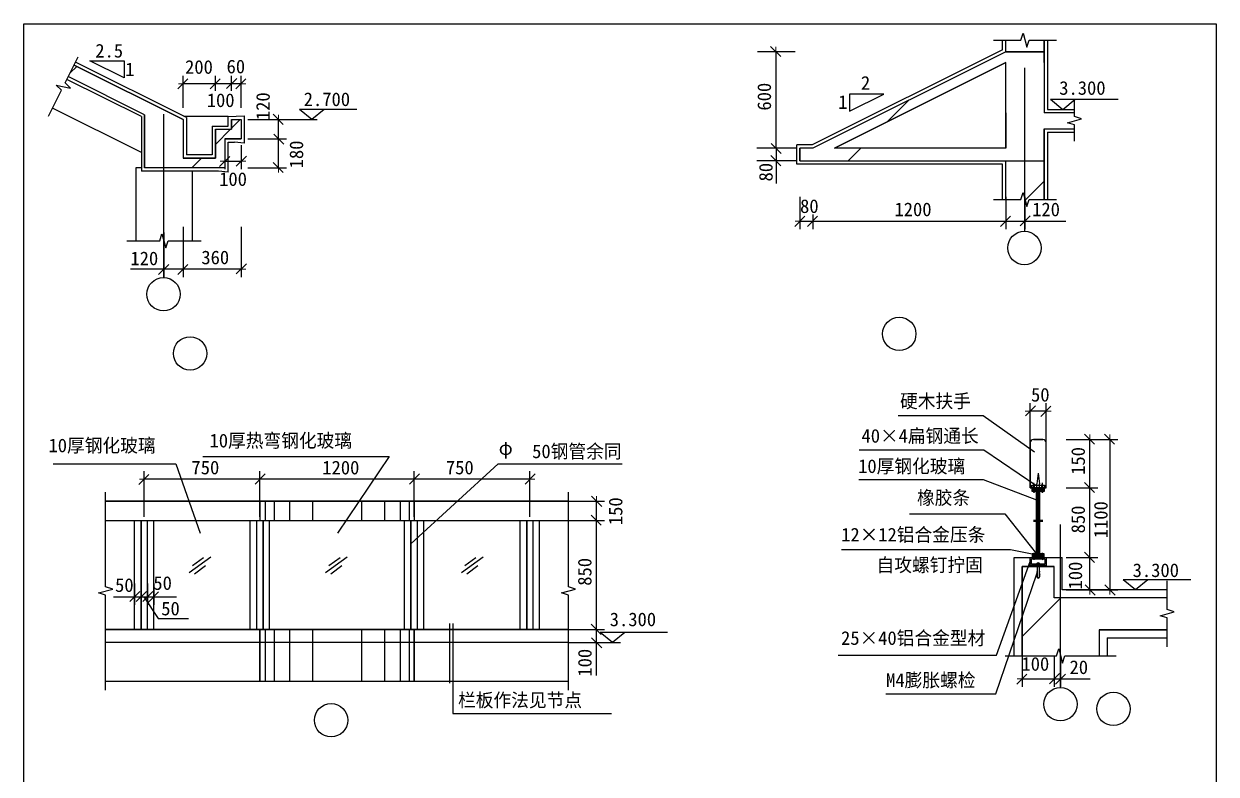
# Model space of a CAD drawing. Header units: metres. Extents: x 42631 to 79728, y 40814 to 92749.
# Drawn here: x 42631 to 79728, y 69404 to 92749 of the extents above; entities that cross this region are included whole.
import ezdxf

# ---------------------------------------------------------------- set-up
doc = ezdxf.new("R2010")
doc.units = ezdxf.units.M
for name, color, linetype in [('AXIS', 3, 'Continuous'), ('OTHER', 7, 'Continuous'), ('PUB_DIM', 3, 'Continuous'), ('Q', 4, 'Continuous')]:
    doc.layers.add(name, color=color, linetype=linetype)
pattern_1 = [(45, (0, 0), (-3367.6, 3367.6), [])]

# ---------------------------------------------------------------- blocks, each defined once
blk = doc.blocks.new('_DIMX')
at = {"lineweight": 15}
blk.add_line((-150, 0), (150, 0), dxfattribs=at)
blk.add_lwpolyline([(165.59, 164.67), (-148.14, -149.35)])

msp = doc.modelspace()

# ---------------------------------------------------------------- hatches: boundary and pattern name
h = msp.add_hatch()
h.set_pattern_fill('ANSI31', scale=3000)
h.paths.add_polyline_path([(73179.87, 89982.7), (74379.87, 89982.7), (74379.87, 91547.29), (73179.87, 91547.29)])
h.paths.add_polyline_path([(74379.87, 91547.29), (74379.87, 91882.7), (73179.87, 91882.7), (67179.87, 88882.7), (66779.87, 88882.7), (66779.87, 88482.7), (73179.87, 88482.7), (73779.87, 88482.7), (73779.87, 89982.7), (73179.87, 89982.7), (73179.87, 88882.7), (67850.69, 88882.7), (73179.87, 91547.29)])
h.paths.add_polyline_path([(74379.87, 91882.7), (74379.87, 92239.69), (73909.87, 92239.69), (73839.87, 92019.69), (73719.87, 92459.69), (73649.87, 92239.69), (73179.87, 92239.69), (73179.87, 91882.7)])
h.paths.add_polyline_path([(73779.87, 88482.7), (74379.87, 88482.7), (74379.87, 89482.7), (75322.85, 89482.7), (75322.85, 89602.7), (75102.85, 89672.7), (75542.85, 89792.7), (75322.85, 89862.7), (75322.85, 89982.7), (73779.87, 89982.7)])
h.paths.add_polyline_path([(73779.87, 87284.5), (73839.87, 87064.5), (73909.87, 87284.5), (74379.87, 87284.5), (74379.87, 88482.7), (73779.87, 88482.7)])
h.paths.add_polyline_path([(73179.87, 87284.5), (73649.87, 87284.5), (73719.87, 87504.5), (73779.87, 87284.5), (73779.87, 88482.7), (73179.87, 88482.7)])
h = msp.add_hatch()
h.set_pattern_fill('AN33C', scale=1500)
h.set_pattern_definition(pattern_1)
h.paths.add_polyline_path([(74379.87, 91547.29), (74379.87, 91882.7), (73179.87, 91882.7), (67179.87, 88882.7), (66779.87, 88882.7), (66779.87, 88482.7), (73179.87, 88482.7), (73779.87, 88482.7), (73779.87, 89982.7), (73179.87, 89982.7), (73179.87, 88882.7), (67850.69, 88882.7), (73179.87, 91547.29)])
h.paths.add_polyline_path([(73779.87, 88482.7), (74379.87, 88482.7), (74379.87, 89482.7), (75322.85, 89482.7), (75322.85, 89602.7), (75102.85, 89672.7), (75542.85, 89792.7), (75322.85, 89862.7), (75322.85, 89982.7), (73779.87, 89982.7)])
h = msp.add_hatch()
h.set_pattern_fill('AN33C', scale=1500)
h.set_pattern_definition(pattern_1)
h.paths.add_polyline_path([(46388.66, 89922.92), (46388.66, 88270.13), (46988.66, 88270.13), (46988.66, 90070.13), (44192.87, 91468.03), (44013.99, 91110.26)])
h.paths.add_polyline_path([(47588.66, 88570.13), (47588.66, 89770.13), (46988.66, 90070.13), (46988.66, 88270.13), (48888.66, 88270.13), (48888.66, 89170.13), (49388.66, 89170.13), (49388.66, 89770.13), (49088.66, 89770.13), (49088.66, 89470.13), (48588.66, 89470.13), (48588.66, 88570.13)])
h = msp.add_hatch()
h.set_pattern_fill('ANSI31', scale=3000)
h.paths.add_polyline_path([(46388.66, 89922.92), (46388.66, 88270.13), (46988.66, 88270.13), (46988.66, 90070.13), (44192.87, 91468.03), (44013.99, 91110.26)])
h.paths.add_polyline_path([(46988.66, 88270.13), (48888.66, 88270.13), (48888.66, 89170.13), (49388.66, 89170.13), (49388.66, 89770.13), (49088.66, 89770.13), (49088.66, 89470.13), (48588.66, 89470.13), (48588.66, 88570.13), (47588.66, 88570.13), (47588.66, 89770.13), (46988.66, 90070.13)])
h = msp.add_hatch()
h.set_pattern_fill('AN33C', scale=1500)
h.set_pattern_definition(pattern_1)
h.paths.add_polyline_path([(74379.87, 91547.29), (73179.87, 91547.29), (73179.87, 89982.7), (74379.87, 89982.7)])
h = msp.add_hatch()
h.set_pattern_fill('ANSI31', scale=3000)
h.paths.add_polyline_path([(73690.34, 73080.82), (74760.34, 73080.82), (74830.34, 73300.82), (74950.34, 72860.82), (75020.34, 73080.82), (76090.34, 73080.82), (76090.34, 73892.58), (78202.98, 73892.58), (78202.98, 74262.58), (77982.98, 74332.58), (78422.98, 74452.58), (78202.98, 74522.58), (78202.98, 74892.58), (74690.34, 74892.58), (74690.34, 75867.58), (73690.34, 75867.58)])
h = msp.add_hatch()
h.set_pattern_fill('AN33C', scale=1500)
h.set_pattern_definition(pattern_1)
h.paths.add_polyline_path([(74690.34, 74892.58), (74690.34, 75867.58), (73690.34, 75867.58), (73690.34, 73080.82), (74760.34, 73080.82), (74830.34, 73300.82), (74950.34, 72860.82), (75020.34, 73080.82), (76090.34, 73080.82), (76090.34, 73892.58), (78202.98, 73892.58), (78202.98, 74262.58), (77982.98, 74332.58), (78422.98, 74452.58), (78202.98, 74522.58), (78202.98, 74892.58)])

# ---------------------------------------------------------------- linework, layer by layer
for p, q in [((73079.87, 91944.5), (73079.87, 92239.69)), ((73179.87, 91882.7), (73179.87, 92239.69)), ((73179.87, 91882.7), (73179.87, 92239.69)), ((74379.87, 92239.69), (74379.87, 89982.7)), ((74379.87, 91882.7), (74379.87, 92239.69)), ((74479.87, 92239.69), (74479.87, 90082.7)), ((73079.87, 91944.5), (67156.27, 88982.7)), ((73179.87, 91882.7), (67179.87, 88882.7)), ((73179.87, 91882.7), (67179.87, 88882.7)), ((73179.87, 91882.7), (74379.87, 91882.7)), ((74379.87, 91882.7), (73179.87, 91882.7)), ((74379.87, 91547.29), (74379.87, 91882.7)), ((47588.66, 89770.13), (44192.87, 91468.03)), ((44192.87, 91468.03), (47588.66, 89770.13)), ((47688.66, 89831.94), (44237.59, 91557.47)), ((45756.48, 91063.97), (44683.21, 91600.6)), ((44683.21, 91600.6), (45756.48, 91600.6)), ((45756.48, 91600.6), (45756.48, 91063.97)), ((73179.87, 91547.29), (67850.69, 88882.7)), ((67850.69, 88882.7), (73179.87, 91547.29)), ((73179.87, 88882.7), (73179.87, 91547.29)), ((73179.87, 89982.7), (73179.87, 91547.29)), ((74379.87, 91547.29), (74379.87, 89982.7)), ((46288.66, 89861.12), (43969.26, 91020.81)), ((46388.66, 89922.92), (44013.99, 91110.26)), ((46388.66, 89922.92), (44013.99, 91110.26)), ((68316.37, 90564.15), (68316.37, 90027.52)), ((68316.37, 90027.52), (69389.63, 90564.15)), ((69389.63, 90564.15), (68316.37, 90564.15)), ((46288.66, 88743.08), (43522.05, 90126.39)), ((46288.66, 89861.12), (46288.66, 88170.13)), ((46388.66, 89922.92), (46388.66, 88270.13)), ((46388.66, 88270.13), (46388.66, 89922.92)), ((48988.66, 89870.13), (47612.27, 89870.13)), ((47688.66, 89831.94), (47688.66, 88670.13)), ((48988.66, 89870.13), (49488.66, 89891.32)), ((48988.66, 89570.13), (48988.66, 89870.13)), ((49488.66, 89891.32), (49488.66, 89036.44)), ((73179.87, 89982.7), (73179.87, 88882.7)), ((75322.85, 89982.7), (74379.87, 89982.7)), ((75322.85, 89982.7), (74379.87, 89982.7)), ((74479.87, 90082.7), (75322.85, 90082.7)), ((47588.66, 89770.13), (47588.66, 88570.13)), ((47588.66, 89770.13), (47588.66, 88570.13)), ((48488.66, 89570.13), (48988.66, 89570.13)), ((48488.66, 89570.13), (48488.66, 88670.13)), ((48588.66, 89470.13), (49088.66, 89470.13)), ((48588.66, 89470.13), (48588.66, 88570.13)), ((48588.66, 88570.13), (48588.66, 89470.13)), ((48588.66, 89470.13), (49088.66, 89470.13)), ((49088.66, 89770.13), (49088.66, 89470.13)), ((49088.66, 89770.13), (49388.66, 89770.13)), ((49088.66, 89470.13), (49088.66, 89770.13)), ((49088.66, 89770.13), (49388.66, 89770.13)), ((49388.66, 89770.13), (49388.66, 89170.13)), ((49388.66, 89770.13), (49388.66, 89170.13)), ((74379.87, 89482.7), (75322.85, 89482.7)), ((74379.87, 89482.7), (74379.87, 87284.5)), ((74379.87, 88482.7), (74379.87, 89482.7)), ((74379.87, 89482.7), (75322.85, 89482.7)), ((48888.66, 89170.13), (49388.66, 89170.13)), ((48888.66, 89170.13), (48888.66, 88270.13)), ((49388.66, 89170.13), (48888.66, 89170.13)), ((48888.66, 89170.13), (48888.66, 88270.13)), ((48988.66, 89070.13), (49186.69, 89070.13)), ((48988.66, 88136.44), (48988.66, 89070.13)), ((49488.66, 89036.44), (49186.69, 89070.13)), ((74479.87, 89382.7), (75322.85, 89382.7)), ((74479.87, 89382.7), (74479.87, 87284.5)), ((48488.66, 88670.13), (47688.66, 88670.13)), ((67156.27, 88982.7), (66679.87, 88982.7)), ((66679.87, 88382.7), (66679.87, 88982.7)), ((66779.87, 88482.7), (66779.87, 88882.7)), ((67179.87, 88882.7), (66779.87, 88882.7)), ((67179.87, 88882.7), (66779.87, 88882.7)), ((66779.87, 88882.7), (66779.87, 88482.7)), ((73179.87, 88882.7), (67850.69, 88882.7)), ((73179.87, 88882.7), (67850.69, 88882.7)), ((48588.66, 88570.13), (47588.66, 88570.13)), ((47588.66, 88570.13), (48588.66, 88570.13)), ((73079.87, 88382.7), (66679.87, 88382.7)), ((66779.87, 88482.7), (74379.87, 88482.7)), ((66779.87, 88482.7), (73179.87, 88482.7)), ((73079.87, 87284.5), (73079.87, 88382.7)), ((73179.87, 87284.5), (73179.87, 88482.7)), ((73179.87, 88482.7), (74379.87, 88482.7)), ((73179.87, 87284.5), (73179.87, 88482.7)), ((74379.87, 87284.5), (74379.87, 88482.7)), ((46288.66, 88270.13), (46113.66, 88270.13)), ((46113.66, 88270.13), (46113.66, 85999.12)), ((48686.69, 88170.13), (46288.66, 88170.13)), ((48888.66, 88270.13), (46388.66, 88270.13)), ((48888.66, 88270.13), (46388.66, 88270.13)), ((47863.66, 88170.13), (47863.66, 85999.12)), ((48988.66, 88136.44), (48686.69, 88170.13)), ((69833.79, 80559.84), (72474.84, 80559.84)), ((72474.84, 80559.84), (74080.45, 79436.91)), ((74040.34, 79816.86), (74340.34, 79816.86)), ((74340.34, 79816.86), (74040.34, 79816.86)), ((68625.74, 79492.49), (72504.96, 79492.49)), ((72504.96, 79492.49), (74145.77, 78377.37)), ((73940.34, 78316.86), (73940.34, 79716.86)), ((73940.34, 79716.86), (73940.34, 78316.86)), ((74440.34, 78316.86), (74440.34, 79716.86)), ((74440.34, 78316.86), (74440.34, 79716.86)), ((43542.17, 79055.98), (47360.23, 79055.98)), ((47360.23, 79055.98), (48114.31, 76904.74)), ((48199.89, 79283.12), (53997.31, 79283.12)), ((53997.31, 79283.12), (52387.55, 76904.74)), ((57389.78, 79055.98), (54676.32, 76568.34)), ((57389.78, 79055.98), (61244.88, 79055.98)), ((74190.34, 78767.44), (74145.77, 78437.89)), ((74190.34, 78767.44), (74234.9, 78437.89)), ((68613.58, 78567), (72474.49, 78567)), ((72474.49, 78567), (74140.34, 77941.89)), ((73940.34, 78316.86), (74440.34, 78316.86)), ((73990.34, 78316.86), (73990.34, 78396.86)), ((73990.34, 78396.86), (74390.34, 78396.86)), ((74390.34, 78316.86), (73990.34, 78316.86)), ((74000.34, 78196.86), (74000.34, 78316.86)), ((74045.34, 78226.86), (74045.34, 78314.64)), ((74047.79, 78336.64), (74060.34, 78469.35)), ((74072.89, 78336.64), (74060.34, 78469.35)), ((74075.34, 78226.86), (74075.34, 78314.64)), ((74120.34, 78316.86), (74120.34, 78196.86)), ((74145.77, 78316.86), (74145.77, 78437.89)), ((74234.9, 78316.86), (74234.9, 78437.89)), ((74260.34, 78196.86), (74260.34, 78316.86)), ((74290.34, 78226.86), (74290.34, 78316.86)), ((74305.34, 78226.86), (74305.34, 78314.64)), ((74307.79, 78336.64), (74320.34, 78469.35)), ((74332.89, 78336.64), (74320.34, 78469.35)), ((74335.34, 78226.86), (74335.34, 78314.64)), ((74350.34, 78316.86), (74350.34, 78226.86)), ((74380.34, 78316.86), (74380.34, 78196.86)), ((74390.34, 78396.86), (74390.34, 78316.86)), ((74120.34, 78196.86), (74000.34, 78196.86)), ((74040.34, 78196.86), (74040.34, 78178.02)), ((74040.34, 78178.02), (74080.34, 78178.02)), ((74060.34, 78196.86), (74060.34, 78178.02)), ((74080.34, 78196.86), (74080.34, 78178.02)), ((74120.34, 78196.86), (74140.34, 78196.86)), ((74140.34, 77306.92), (74140.34, 78269.05)), ((74140.34, 78269.05), (74240.34, 78269.05)), ((74173.34, 77369.26), (74173.34, 78269.05)), ((74207.34, 77244.59), (74207.34, 78269.05)), ((74240.34, 77306.92), (74240.34, 78269.05)), ((74260.34, 78196.86), (74240.34, 78196.86)), ((74380.34, 78196.86), (74260.34, 78196.86)), ((74350.34, 78226.86), (74290.34, 78226.86)), ((74300.34, 78196.86), (74300.34, 78178.02)), ((74300.34, 78178.02), (74340.34, 78178.02)), ((74320.34, 78196.86), (74320.34, 78178.02)), ((74340.34, 78196.86), (74340.34, 78178.02)), ((45176.32, 77900.59), (59576.32, 77900.59)), ((59576.32, 77900.59), (45176.32, 77900.59)), ((49976.32, 77900.59), (49976.32, 77300.59)), ((49976.32, 77900.59), (49976.32, 77300.59)), ((50136.32, 77900.59), (50136.32, 77300.59)), ((50416.32, 77900.59), (50416.32, 77300.59)), ((50896.32, 77900.59), (50896.32, 77300.59)), ((51616.32, 77900.59), (51616.32, 77300.59)), ((53136.32, 77900.59), (53136.32, 77300.59)), ((53856.32, 77900.59), (53856.32, 77300.59)), ((54336.32, 77900.59), (54336.32, 77300.59)), ((54616.32, 77900.59), (54616.32, 77300.59)), ((54776.32, 77900.59), (54776.32, 77300.59)), ((54776.32, 77900.59), (54776.32, 77300.59)), ((45176.32, 77300.59), (59576.32, 77300.59)), ((45176.32, 77300.59), (59576.32, 77300.59)), ((46076.32, 73900.59), (46076.32, 77300.59)), ((46276.32, 73900.59), (46276.32, 77300.59)), ((46276.32, 77300.59), (46276.32, 73900.59)), ((46476.32, 73900.59), (46476.32, 77300.59)), ((46476.32, 73900.59), (46476.32, 77300.59)), ((46676.32, 73900.59), (46676.32, 77300.59)), ((49676.32, 73900.59), (49676.32, 77300.59)), ((49876.32, 73900.59), (49876.32, 77300.59)), ((49876.32, 73900.59), (49876.32, 77300.59)), ((50076.32, 73900.59), (50076.32, 77300.59)), ((50076.32, 77300.59), (50076.32, 73900.59)), ((50276.32, 73900.59), (50276.32, 77300.59)), ((54476.32, 73900.59), (54476.32, 77300.59)), ((54676.32, 73900.59), (54676.32, 77300.59)), ((54676.32, 77300.59), (54676.32, 73900.59)), ((54876.32, 73900.59), (54876.32, 77300.59)), ((54876.32, 73900.59), (54876.32, 77300.59)), ((55076.32, 73900.59), (55076.32, 77300.59)), ((58076.32, 73900.59), (58076.32, 77300.59)), ((58276.32, 73900.59), (58276.32, 77300.59)), ((58276.32, 77300.59), (58276.32, 73900.59)), ((58476.32, 73900.59), (58476.32, 77300.59)), ((58476.32, 73900.59), (58476.32, 77300.59)), ((58676.32, 73900.59), (58676.32, 77300.59)), ((70191.51, 77506.91), (73151.56, 77506.91)), ((73151.56, 77506.91), (74140.34, 76262.58)), ((74140.34, 76166.47), (74140.34, 77272.4)), ((74173.34, 76166.47), (74173.34, 77334.73)), ((74207.34, 76166.47), (74207.34, 77210.07)), ((74240.34, 76166.47), (74240.34, 77272.4)), ((47771.35, 75675.19), (48448.55, 76169.58)), ((47876.26, 75895.19), (48223.54, 76149.62)), ((52016.75, 75675.19), (52693.94, 76169.58)), ((52121.65, 75895.19), (52468.93, 76149.62)), ((56244.94, 75675.19), (56922.13, 76169.58)), ((56349.84, 75895.19), (56697.12, 76149.62)), ((68069.18, 76398.3), (73334.67, 76398.3)), ((73334.67, 76398.3), (74000.34, 76262.58)), ((73440.34, 73080.82), (73440.34, 76142.58)), ((73440.34, 76142.58), (74940.34, 76142.58)), ((73940.34, 75892.58), (73940.34, 76142.58)), ((73940.34, 76142.58), (74440.34, 76142.58)), ((74120.34, 76262.58), (74000.34, 76262.58)), ((74000.34, 76262.58), (74000.34, 76142.58)), ((74090.34, 76232.58), (74030.34, 76232.58)), ((74030.34, 76232.58), (74030.34, 76142.58)), ((74040.34, 76262.58), (74040.34, 76281.43)), ((74040.34, 76281.43), (74080.34, 76281.43)), ((74045.34, 76232.58), (74045.34, 76144.8)), ((74047.79, 76122.8), (74060.34, 76067.15)), ((74060.34, 76262.58), (74060.34, 76281.43)), ((74072.89, 76122.8), (74060.34, 76067.15)), ((74075.34, 76232.58), (74075.34, 76144.8)), ((74080.34, 76262.58), (74080.34, 76281.43)), ((74090.34, 76142.58), (74090.34, 76232.58)), ((74120.34, 76262.58), (74140.34, 76262.58)), ((74120.34, 76142.58), (74120.34, 76262.58)), ((74140.34, 76166.47), (74240.34, 76166.47)), ((74260.34, 76262.58), (74240.34, 76262.58)), ((74380.34, 76262.58), (74260.34, 76262.58)), ((74260.34, 76262.58), (74260.34, 76142.58)), ((74350.34, 76232.58), (74290.34, 76232.58)), ((74290.34, 76232.58), (74290.34, 76142.58)), ((74300.34, 76281.43), (74340.34, 76281.43)), ((74300.34, 76262.58), (74300.34, 76281.43)), ((74305.34, 76232.58), (74305.34, 76144.8)), ((74307.79, 76122.8), (74320.34, 76067.15)), ((74320.34, 76262.58), (74320.34, 76281.43)), ((74332.89, 76122.8), (74320.34, 76067.15)), ((74335.34, 76232.58), (74335.34, 76144.8)), ((74340.34, 76262.58), (74340.34, 76281.43)), ((74350.34, 76142.58), (74350.34, 76232.58)), ((74380.34, 76142.58), (74380.34, 76262.58)), ((74440.34, 76142.58), (74440.34, 75892.58)), ((74940.34, 75142.58), (74940.34, 76142.58)), ((47936.93, 75636.8), (48284.21, 75891.22)), ((52182.32, 75636.8), (52529.6, 75891.22)), ((56410.51, 75636.8), (56757.79, 75891.22)), ((72898, 73101.52), (73940.34, 76017.58)), ((73690.34, 73080.82), (73690.34, 75867.58)), ((73690.34, 75867.58), (74690.34, 75867.58)), ((74690.34, 75867.58), (73690.34, 75867.58)), ((73690.34, 75867.58), (73690.34, 73080.82)), ((74440.34, 75892.58), (73940.34, 75892.58)), ((74137.29, 75710.74), (74155.12, 75672.43)), ((74155.12, 75932.58), (74155.12, 75533.03)), ((74225.56, 75932.58), (74225.56, 75533.03)), ((74243.38, 75710.74), (74225.56, 75672.43)), ((74690.34, 74892.58), (74690.34, 75867.58)), ((74690.34, 74892.58), (74690.34, 75867.58)), ((72870.06, 71908.05), (74146.21, 75635.7)), ((74155.12, 75672.43), (74137.29, 75646.88)), ((74137.29, 75646.88), (74155.12, 75624.53)), ((74155.12, 75624.53), (74137.29, 75598.98)), ((74137.29, 75598.98), (74155.12, 75579.83)), ((74155.12, 75579.83), (74137.29, 75555.88)), ((74137.29, 75555.88), (74155.12, 75533.03)), ((74155.12, 75533.03), (74190.34, 75495.33)), ((74225.56, 75533.03), (74190.34, 75495.33)), ((74225.56, 75672.43), (74243.38, 75646.88)), ((74243.38, 75646.88), (74225.56, 75624.53)), ((74225.56, 75624.53), (74243.38, 75598.98)), ((74243.38, 75598.98), (74225.56, 75579.83)), ((74225.56, 75579.83), (74243.38, 75555.88)), ((74243.38, 75555.88), (74225.56, 75533.03)), ((78202.98, 75142.58), (74940.34, 75142.58)), ((46366.03, 74923.73), (46808.62, 74244.69)), ((78202.98, 74892.58), (74690.34, 74892.58)), ((78202.98, 74892.58), (74690.34, 74892.58)), ((46808.62, 74244.69), (47757.03, 74244.69)), ((45176.32, 73900.59), (59576.32, 73900.59)), ((59576.32, 73900.59), (45176.32, 73900.59)), ((49976.32, 73900.59), (49976.32, 72300.59)), ((49976.32, 72300.59), (49976.32, 73900.59)), ((50136.32, 73900.59), (50136.32, 72300.59)), ((50416.32, 73900.59), (50416.32, 72300.59)), ((50896.32, 73900.59), (50896.32, 72300.59)), ((51616.32, 73900.59), (51616.32, 72300.59)), ((53136.32, 73900.59), (53136.32, 72300.59)), ((53856.32, 73900.59), (53856.32, 72300.59)), ((54336.32, 73900.59), (54336.32, 72300.59)), ((54616.32, 73900.59), (54616.32, 72300.59)), ((54776.32, 73900.59), (54776.32, 72300.59)), ((54776.32, 72300.59), (54776.32, 73900.59)), ((76090.34, 73892.58), (76090.34, 73080.82)), ((76090.34, 73892.58), (78202.98, 73892.58)), ((78202.98, 73892.58), (76090.34, 73892.58)), ((76090.34, 73892.58), (76090.34, 73080.82)), ((59576.32, 73500.59), (45176.32, 73500.59)), ((76340.34, 73642.58), (78202.98, 73642.58)), ((76340.34, 73642.58), (76340.34, 73080.82)), ((67969.44, 73101.52), (72898, 73101.52)), ((45176.32, 72300.59), (59576.32, 72300.59)), ((45176.32, 72300.59), (59576.32, 72300.59)), ((69448.68, 71908.05), (72870.06, 71908.05))]:
    msp.add_line(p, q)
for points in [[(79728.36, 92748.7), (79728.36, 40814.46), (42630.55, 40814.46), (42630.55, 92748.7)], [(73980.34, 75932.58), (73980.34, 76102.58), (74400.34, 76102.58), (74400.34, 75932.58)]]:
    msp.add_lwpolyline(points, close=True)
for points in [[(74090.34, 78316.86), (74090.34, 78226.86), (74030.34, 78226.86), (74030.34, 78316.86)], [(78202.98, 74892.58), (78152.98, 74892.58)]]:
    msp.add_lwpolyline(points)
for centre in [(73763.09, 85774.65), (46975.91, 84336.85), (69869.35, 83101.14), (47802.35, 82494.28), (74881.77, 71580), (52190.14, 71080.01), (76532.07, 71433.67)]:
    msp.add_circle(centre, 519.3)
for centre, radius, start, end in [((74040.34, 79716.86), 100, 90, 180), ((74040.34, 79716.86), 100, 90, 180), ((74340.34, 79716.86), 100, 0, 90), ((74340.34, 79716.86), 100, 360, 90), ((74145.34, 78314.64), 100, 167.29, 180), ((73975.34, 78314.64), 100, 0, 12.71), ((74405.34, 78314.64), 100, 167.29, 180), ((74235.34, 78314.64), 100, 0, 12.71), ((74145.34, 76144.8), 100, 180, 192.71), ((73975.34, 76144.8), 100, 347.29, 0), ((74405.34, 76144.8), 100, 180, 192.71), ((74235.34, 76144.8), 100, 347.29, 0), ((74190.34, 75932.58), 50, 0, 180)]:
    msp.add_arc(centre, radius, start, end)
at = {"layer": 'AXIS'}
for p, q in [((73779.87, 86303.02), (73779.87, 91376.93)), ((46988.66, 84869.33), (46988.66, 89943.24)), ((74890.34, 72099.34), (74890.34, 77173.24))]:
    msp.add_line(p, q, dxfattribs=at)
at = {"layer": 'OTHER'}
for p, q in [((73649.87, 92239.69), (73719.87, 92459.69)), ((73719.87, 92459.69), (73839.87, 92019.69)), ((72799.87, 92239.69), (73649.87, 92239.69)), ((73839.87, 92019.69), (73909.87, 92239.69)), ((73909.87, 92239.69), (74759.87, 92239.69)), ((43915.6, 90913.48), (44318.09, 91718.47)), ((44081.07, 90752.48), (43915.6, 90913.48)), ((43396.83, 89875.95), (43799.32, 90680.93)), ((43633.85, 90841.93), (44081.07, 90752.48)), ((43799.32, 90680.93), (43633.85, 90841.93)), ((75322.85, 89862.7), (75322.85, 90362.7)), ((75102.85, 89672.7), (75542.85, 89792.7)), ((75542.85, 89792.7), (75322.85, 89862.7)), ((75322.85, 89602.7), (75102.85, 89672.7)), ((75322.85, 89102.7), (75322.85, 89602.7)), ((72799.87, 87284.5), (73649.87, 87284.5)), ((73649.87, 87284.5), (73719.87, 87504.5)), ((73719.87, 87504.5), (73839.87, 87064.5)), ((73839.87, 87064.5), (73909.87, 87284.5)), ((73909.87, 87284.5), (74759.87, 87284.5)), ((46858.66, 85999.12), (46928.66, 86219.12)), ((46928.66, 86219.12), (47048.66, 85779.12)), ((45833.66, 85999.12), (46858.66, 85999.12)), ((47048.66, 85779.12), (47118.66, 85999.12)), ((47118.66, 85999.12), (48143.66, 85999.12)), ((45176.32, 75230.59), (45176.32, 78180.59)), ((59576.32, 75230.59), (59576.32, 78180.59)), ((74047, 77306.92), (74147, 77306.92)), ((74047, 77272.4), (74147, 77272.4)), ((74147, 77306.92), (74170.34, 77380.26)), ((74147, 77272.4), (74170.34, 77345.73)), ((74170.34, 77380.26), (74210.34, 77233.59)), ((74170.34, 77345.73), (74210.34, 77199.07)), ((74210.34, 77233.59), (74233.67, 77306.92)), ((74210.34, 77199.07), (74233.67, 77272.4)), ((74233.67, 77306.92), (74333.67, 77306.92)), ((74233.67, 77272.4), (74333.67, 77272.4)), ((78202.98, 74522.58), (78202.98, 75422.58)), ((44956.32, 75040.59), (45396.32, 75160.59)), ((45176.32, 74970.59), (44956.32, 75040.59)), ((45396.32, 75160.59), (45176.32, 75230.59)), ((45176.32, 72020.59), (45176.32, 74970.59)), ((59356.32, 75040.59), (59796.32, 75160.59)), ((59576.32, 74970.59), (59356.32, 75040.59)), ((59796.32, 75160.59), (59576.32, 75230.59)), ((59576.32, 72020.59), (59576.32, 74970.59)), ((77982.98, 74332.58), (78422.98, 74452.58)), ((78202.98, 74262.58), (77982.98, 74332.58)), ((78422.98, 74452.58), (78202.98, 74522.58)), ((78202.98, 73362.58), (78202.98, 74262.58)), ((74760.34, 73080.82), (74830.34, 73300.82)), ((74830.34, 73300.82), (74950.34, 72860.82)), ((73160.34, 73080.82), (74760.34, 73080.82)), ((74950.34, 72860.82), (75020.34, 73080.82)), ((75020.34, 73080.82), (76620.34, 73080.82))]:
    msp.add_line(p, q, dxfattribs=at)
at = {"layer": 'PUB_DIM'}
for p, q in [((66628.37, 91882.7), (65456.6, 91882.7)), ((66031.59, 91881.7), (66031.59, 88883.7)), ((47588.65, 90139.38), (47588.65, 91136.24)), ((48588.65, 90811.37), (48588.65, 91136.24)), ((48588.65, 90659.52), (48588.65, 91136.24)), ((49088.65, 90659.52), (49088.65, 91136.24)), ((49088.65, 90679.12), (49088.65, 91136.24)), ((49388.65, 90139.38), (49388.65, 91136.24)), ((48587.65, 90886.24), (47589.65, 90886.24)), ((49087.65, 90886.24), (48589.65, 90886.24)), ((49087.65, 90886.24), (49086.65, 90886.24)), ((49388.65, 90886.24), (49088.65, 90886.24)), ((49389.65, 90886.24), (49390.65, 90886.24)), ((74959.7, 90078.34), (74575.85, 90390.61)), ((76675.32, 90390.61), (74575.85, 90390.61)), ((75343.54, 90390.61), (74959.7, 90078.34)), ((51589.07, 89770.94), (51205.22, 90083.21)), ((52994.54, 90083.21), (51205.22, 90083.21)), ((51972.91, 90083.21), (51589.07, 89770.94)), ((49598.09, 89770.14), (50804.41, 89770.14)), ((50554.41, 89171.14), (50554.41, 89769.14)), ((50804.41, 89770.14), (51754.38, 89770.14)), ((49598.09, 89170.14), (50804.41, 89170.14)), ((49598.09, 89170.14), (50804.41, 89170.14)), ((50554.41, 89171.14), (50554.41, 89172.14)), ((50554.41, 88270.14), (50554.41, 89170.14)), ((48888.66, 88974.62), (48888.66, 88222.21)), ((49388.66, 88974.62), (49388.66, 88222.21)), ((66645.54, 88882.69), (65440.8, 88882.69)), ((66628.37, 88882.7), (65456.6, 88882.7)), ((66015.79, 88883.69), (66015.79, 88884.69)), ((66033.76, 88882.69), (66033.76, 87782.57)), ((48889.66, 88472.21), (49387.66, 88472.21)), ((66645.54, 88482.69), (65440.8, 88482.69)), ((66015.79, 88481.69), (66015.79, 88480.69)), ((49598.09, 88270.14), (50804.41, 88270.14)), ((50554.41, 88269.14), (50554.41, 88268.14)), ((66779.87, 87371.18), (66779.87, 86362.85)), ((73179.87, 87371.18), (73179.87, 86362.85)), ((73179.87, 87371.18), (73179.87, 86362.85)), ((73779.87, 87371.18), (73779.87, 86362.85)), ((67179.87, 86812.4), (67179.87, 86362.85)), ((66780.87, 86612.85), (67178.87, 86612.85)), ((67179.87, 86773.97), (67179.87, 86362.85)), ((67180.87, 86612.85), (73178.87, 86612.85)), ((73180.87, 86612.85), (75052.46, 86612.85)), ((46988.66, 86255.83), (46988.66, 84866.33)), ((47588.66, 86432.68), (47588.66, 84866.33)), ((47588.66, 86255.83), (47588.66, 84866.33)), ((49388.66, 86432.68), (49388.66, 84866.33)), ((47587.66, 85116.33), (45949.54, 85116.33)), ((49387.66, 85116.33), (47589.66, 85116.33)), ((73940.34, 79597.73), (73940.34, 80950.73)), ((74440.34, 79597.73), (74440.34, 80950.73)), ((73939.34, 80700.73), (73938.34, 80700.73)), ((74440.34, 80700.73), (73940.34, 80700.73)), ((74441.34, 80700.73), (74442.34, 80700.73)), ((75063.34, 79816.86), (76048.66, 79816.86)), ((75116.44, 79816.86), (76668.16, 79816.86)), ((75798.66, 78317.86), (75798.66, 79815.86)), ((76418.16, 79815.86), (76418.16, 75143.59)), ((46376.32, 77405.37), (46376.32, 78828.81)), ((49976.32, 77405.37), (49976.32, 78828.81)), ((49976.32, 77405.37), (49976.32, 78828.81)), ((54776.32, 77405.37), (54776.32, 78828.81)), ((54776.32, 77405.37), (54776.32, 78828.81)), ((58376.32, 77405.37), (58376.32, 78828.81)), ((49975.32, 78578.81), (46377.32, 78578.81)), ((54775.32, 78578.81), (49977.32, 78578.81)), ((58375.32, 78578.81), (54777.32, 78578.81)), ((75063.34, 78316.86), (76048.66, 78316.86)), ((75063.34, 78316.86), (76048.66, 78316.86)), ((75798.66, 76143.58), (75798.66, 78315.86)), ((59590.17, 77900.59), (60696.33, 77900.59)), ((60446.33, 77901.59), (60446.33, 77902.59)), ((60446.33, 77300.59), (60446.33, 77900.59)), ((59590.17, 77300.59), (60696.33, 77300.59)), ((59590.17, 77300.59), (60696.33, 77300.59)), ((60446.33, 77299.59), (60446.33, 77298.59)), ((60446.33, 72469.01), (60446.33, 77299.59)), ((75063.34, 76142.58), (76048.66, 76142.58)), ((75063.34, 76142.58), (76048.66, 76142.58)), ((75798.66, 75143.58), (75798.66, 76141.58)), ((46076.32, 75337.86), (46076.32, 74674.01)), ((46276.32, 75337.86), (46276.32, 74674.01)), ((46276.32, 75337.86), (46276.32, 74674.01)), ((46476.32, 75337.86), (46476.32, 74674.01)), ((46476.32, 75337.86), (46476.32, 74674.01)), ((46676.32, 75337.86), (46676.32, 74674.01)), ((78939.36, 75447.64), (76839.89, 75447.64)), ((77223.73, 75135.36), (76839.89, 75447.64)), ((77607.58, 75447.64), (77223.73, 75135.36)), ((75063.34, 75142.58), (76048.66, 75142.58)), ((75116.44, 75142.59), (76668.16, 75142.59)), ((45416.59, 74924.01), (46276.32, 74924.01)), ((46075.32, 74924.01), (46074.32, 74924.01)), ((46275.32, 74924.01), (46274.32, 74924.01)), ((46276.32, 74924.01), (46476.32, 74924.01)), ((46277.32, 74924.01), (46278.32, 74924.01)), ((46475.32, 74924.01), (46474.32, 74924.01)), ((46476.32, 74924.01), (47385.17, 74924.01)), ((46477.32, 74924.01), (46478.32, 74924.01)), ((46677.32, 74924.01), (46678.32, 74924.01)), ((55877.68, 74092.4), (55877.68, 72230.01)), ((55977.68, 74092.4), (55977.68, 71288.92)), ((59590.17, 73900.59), (60696.33, 73900.59)), ((59590.17, 73900.59), (60696.33, 73900.59)), ((60446.33, 73501.59), (60446.33, 73899.59)), ((59590.17, 73500.59), (60696.33, 73500.59)), ((60944.85, 73497.17), (60561, 73809.44)), ((62660.47, 73809.44), (60561, 73809.44)), ((60696.33, 73500.59), (61196.03, 73500.59)), ((61328.69, 73809.44), (60944.85, 73497.17)), ((73690.34, 73091.33), (73690.34, 72118.66)), ((74690.34, 73091.33), (74690.34, 72118.66)), ((74690.34, 73091.33), (74690.34, 72118.66)), ((74890.34, 73091.33), (74890.34, 72118.66)), ((73691.34, 72368.66), (74689.34, 72368.66)), ((74689.34, 72368.66), (74688.34, 72368.66)), ((74690.34, 72368.66), (75812.62, 72368.66)), ((74891.34, 72368.66), (74892.34, 72368.66)), ((55977.68, 71288.92), (60918.83, 71288.92))]:
    msp.add_line(p, q, dxfattribs=at)

# ---------------------------------------------------------------- block references
for p, rotation in [((66031.59, 91882.7), 90), ((47588.65, 90886.24), 180), ((48588.65, 90886.24), 180), ((49388.65, 90886.24), 180), ((50554.41, 89770.14), 90), ((50554.41, 89170.14), 270), ((66033.76, 88882.69), 270), ((48888.66, 88472.21), 180), ((50554.41, 88270.14), 90), ((66033.76, 88482.69), 90), ((66779.87, 86612.85), 180), ((67179.87, 86612.85), 180), ((73179.87, 86612.85), 180), ((46988.66, 85116.33), 180), ((47588.66, 85116.33), 180), ((74440.34, 80700.73), 180), ((75798.66, 79816.86), 90), ((76418.16, 79816.86), 90), ((46376.32, 78578.81), 180), ((75798.66, 78316.86), 90), ((60446.33, 77900.59), 270), ((60446.33, 77300.59), 90), ((75798.66, 76142.58), 90), ((46676.32, 74924.01), 180), ((75798.66, 75142.58), 270), ((76418.16, 75142.59), 270), ((60446.33, 73900.59), 90), ((60446.33, 73500.59), 270), ((73690.34, 72368.66), 180), ((74890.34, 72368.66), 180)]:
    msp.add_blockref('_DIMX', p, dxfattribs=dict(at, rotation=rotation))
for p in [(49088.65, 90886.24), (49388.66, 88472.21), (73779.87, 86612.85), (49388.66, 85116.33), (73940.34, 80700.73), (49976.32, 78578.81), (54776.32, 78578.81), (58376.32, 78578.81), (46076.32, 74924.01), (46276.32, 74924.01), (46476.32, 74924.01), (74690.34, 72368.66)]:
    msp.add_blockref('_DIMX', p, dxfattribs=at)

# ---------------------------------------------------------------- texts
for s, p in [('200', (47646.83, 91194.6)), ('60', (48938.5, 91209.39)), ('100', (48321.66, 90160.11)), ('100', (48706.99, 87705.6)), ('80', (66782.2, 86864.61)), ('1200', (69719.46, 86764.58)), ('120', (74003.03, 86763.72)), ('120', (45946.25, 85239.65)), ('360', (48153.11, 85269.8)), ('硬木扶手', (69891.81, 80801.98)), ('50', (73968.37, 80997.64)), ('40×4扁钢通长', (68693.64, 79717.37)), ('10厚钢化玻璃', (43397, 79419.81)), ('10厚热弯钢化玻璃', (48407.41, 79570.49)), ('   50钢管余同', (57580.51, 79236.84)), ('750', (47845.97, 78733.14)), ('1200', (51915.92, 78730.54)), ('750', (55762.07, 78733.14)), ('10厚钢化玻璃', (68588.63, 78774.23)), ('橡胶条', (70420.95, 77793.33)), ('12×12铝合金压条', (68061.1, 76643.78)), ('自攻螺钉拧固', (69162.53, 75701.13)), ('50', (45469.01, 75074.88)), ('50', (46660.12, 75138.04)), ('50', (46905.18, 74344.75)), ('25×40铝合金型材', (68057.57, 73427.07)), ('100', (73669.82, 72622.44)), ('20', (75165.92, 72519.53)), ('M4膨胀螺检', (69459.51, 72116.17)), ('栏板作法见节点', (56140.97, 71495.31))]:
    msp.add_text(s, height=424).set_placement(p)
for s, p in [('120', (50282.03, 89752.84)), ('600', (65878.12, 90049.75)), ('180', (51321.03, 88252.85)), ('80', (65928.22, 87844.91)), ('150', (75644.32, 78716.57)), ('150', (61253.67, 77151.94)), ('850', (75644.32, 76895.04)), ('1100', (76350.49, 76743.38)), ('850', (60292, 75265.91)), ('100', (75557.99, 75150.14)), ('100', (60295.47, 72437.66))]:
    msp.add_text(s, height=424, rotation=90).set_placement(p)
for s, p in [('2.5', (44853.23, 91700.7)), ('1', (45783.67, 91120.9)), ('2', (68675.53, 90699.73)), ('3.300', (74845.68, 90541.9)), ('2.700', (51338.66, 90191.23)), ('1', (67971.14, 90103.09)), ('3.300', (77129.06, 75536.96)), ('3.300', (60860.02, 74007.98))]:
    msp.add_text(s, height=424, dxfattribs=at).set_placement(p)
at = {"layer": 'Q'}
msp.add_text('φ', height=424, dxfattribs=at).set_placement((57405.28, 79338.76))

doc.saveas('drawing.dxf')
